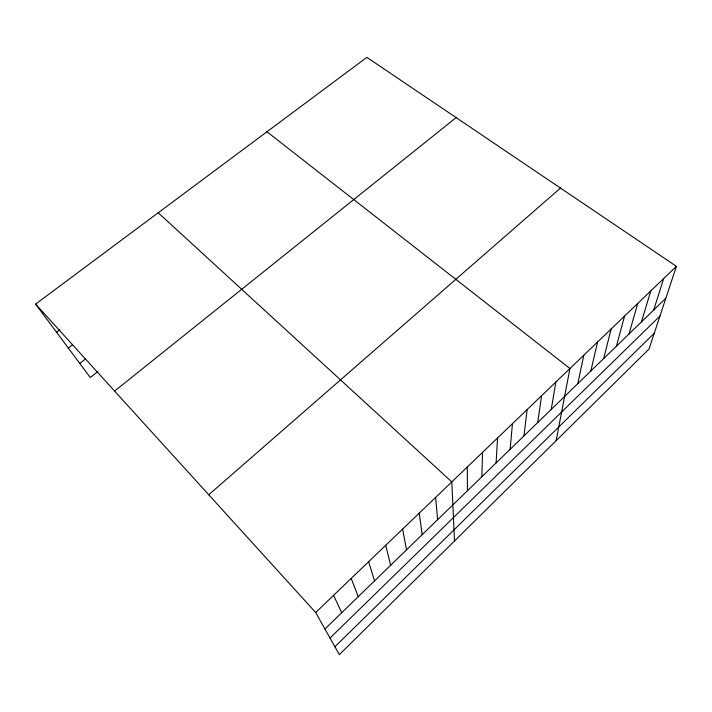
<?xml version="1.0" encoding="UTF-8"?>
<svg xmlns="http://www.w3.org/2000/svg" width="712" height="712" viewBox="0 0 712 712"><rect width="100%" height="100%" fill="white"/><g stroke="black" fill="none" stroke-linecap="round" stroke-linejoin="round"><path stroke-width="1.07" d="M481.864 476.746L482.522 452.396M496.086 462.942L497.581 437.942M510.139 449.308L512.444 423.685M524.005 435.851L527.102 409.623M537.711 422.563L541.574 395.738M551.239 409.436L555.849 382.033M556.152 440.666L569.938 368.513L266.964 131.764M577.797 383.661L583.849 355.163M590.835 371.014L597.582 341.983M603.714 358.51L611.136 328.98M616.441 346.166L624.522 316.137M629.016 333.964L637.738 303.454M641.441 321.913L650.786 290.923M653.723 309.996L663.673 278.561M676.4 266.341L649.068 348.978L339.33 654.648L315.683 612.516L35.6 304.095L366.876 57.352L676.4 266.341L315.683 612.516M334.907 646.763L654.284 333.216M330.021 638.068L659.979 315.995M324.939 628.999L665.853 298.221M208.758 494.778L560.477 188.075M114.596 391.084L456.125 117.614M97.953 371.459L90.264 377.52L35.6 304.095M79.771 363.432L85.582 358.901M68.334 348.07L72.624 344.768M56.586 332.282L59.933 329.727M158.215 212.772L451.791 481.891L454.523 540.969M333.581 595.339L341.707 612.729M351.212 578.411L358.252 596.683M368.594 561.741L374.557 580.85M385.717 545.303L390.648 565.248M402.592 529.105L406.516 549.851M419.226 513.147L422.172 534.659M435.619 497.412L437.613 519.671M467.259 467.045L467.455 490.728"/></g></svg>
